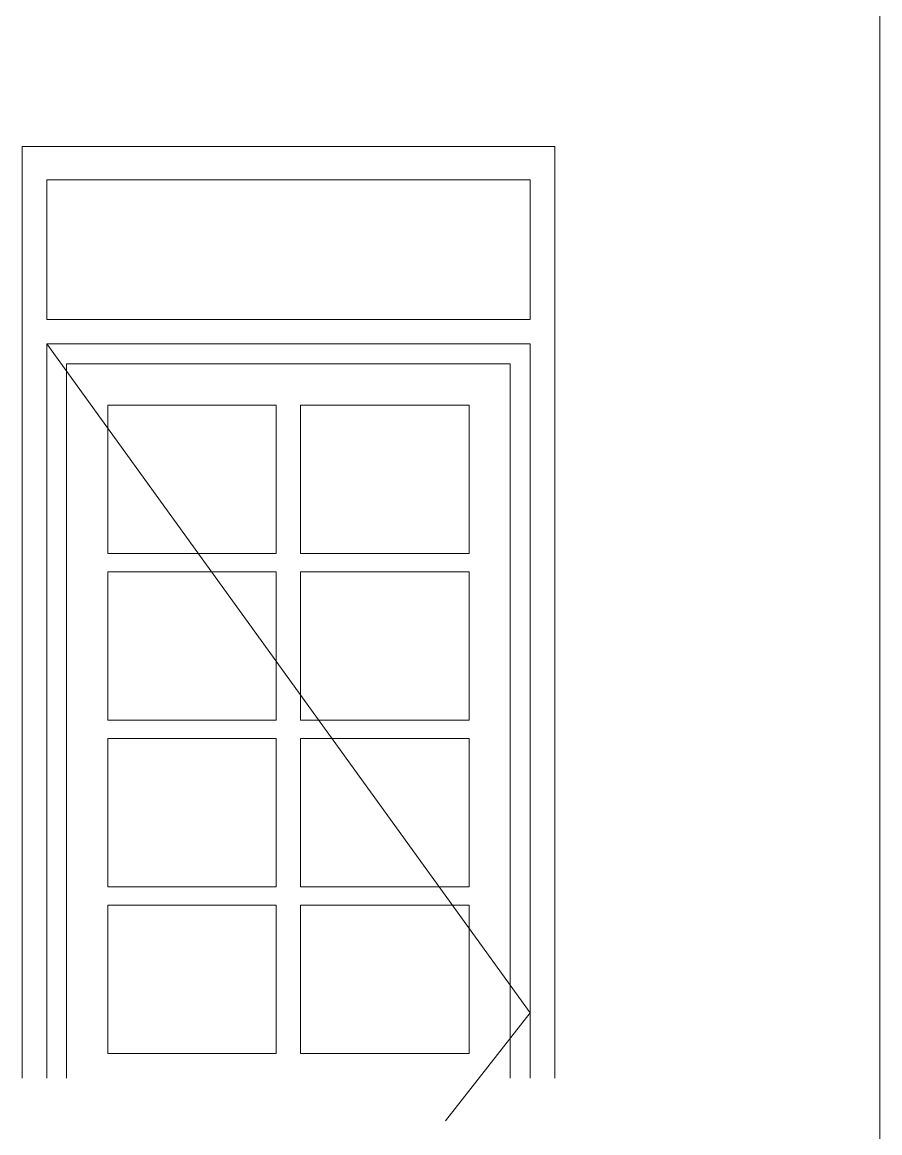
# Model space of a CAD drawing. Header units: inches. Extents: x -7543 to -822, y 102837 to 190349.
# Drawn here: x -823.99803 to -823.97226, y 102836.88025 to 102836.91362 of the extents above; entities that cross this region are included whole.
import ezdxf

# ---------------------------------------------------------------- set-up
doc = ezdxf.new("R2010")
doc.units = ezdxf.units.IN
doc.header["$MEASUREMENT"] = 0
doc.linetypes.add('ACAD_ISO07W100', pattern=[3, 0, -3])
doc.layers.add('KAPI', color=7, linetype='Continuous', lineweight=18, true_color=0xffb360)
doc.layers.add('PENCERE', color=7, linetype='Continuous', lineweight=18, true_color=0xffb360)

msp = doc.modelspace()

# ---------------------------------------------------------------- linework, layer by layer
at = {"layer": 'KAPI'}
for p, q in [((-823.99803, 102836.909887, -0.002), (-823.99803, 102836.881887, -0.002)), ((-823.98203, 102836.909887, -0.002), (-823.99803, 102836.909887, -0.002)), ((-823.99803, 102836.909887, -0.002), (-823.99803, 102836.881887, -0.002)), ((-823.98203, 102836.909887, -0.002), (-823.99803, 102836.909887, -0.002)), ((-823.98203, 102836.909887, -0.002), (-823.98203, 102836.881887, -0.002)), ((-823.98203, 102836.909887, -0.002), (-823.98203, 102836.881887, -0.002)), ((-823.982765, 102836.908887, -0.002), (-823.997295, 102836.908887, -0.002)), ((-823.997295, 102836.904687, -0.002), (-823.997295, 102836.908887, -0.002)), ((-823.982765, 102836.908887, -0.002), (-823.997295, 102836.908887, -0.002)), ((-823.997295, 102836.904687, -0.002), (-823.997295, 102836.908887, -0.002)), ((-823.982765, 102836.904687, -0.002), (-823.982765, 102836.908887, -0.002)), ((-823.982765, 102836.904687, -0.002), (-823.982765, 102836.908887, -0.002)), ((-823.982765, 102836.904687, -0.002), (-823.997295, 102836.904687, -0.002)), ((-823.982765, 102836.904687, -0.002), (-823.997295, 102836.904687, -0.002)), ((-823.997295, 102836.881887, -0.002), (-823.997295, 102836.903952, -0.002)), ((-823.997295, 102836.903952, -0.002), (-823.982765, 102836.903952, -0.002)), ((-823.997295, 102836.881887, -0.002), (-823.997295, 102836.903952, -0.002)), ((-823.997295, 102836.903952, -0.002), (-823.982765, 102836.903952, -0.002)), ((-823.982765, 102836.881887, -0.002), (-823.982765, 102836.903952, -0.002)), ((-823.982765, 102836.881887, -0.002), (-823.982765, 102836.903952, -0.002)), ((-823.995459, 102836.897658, -0.002), (-823.995459, 102836.902115, -0.002)), ((-823.995459, 102836.902115, -0.002), (-823.990398, 102836.902115, -0.002)), ((-823.995459, 102836.897658, -0.002), (-823.995459, 102836.902115, -0.002)), ((-823.995459, 102836.902115, -0.002), (-823.990398, 102836.902115, -0.002)), ((-823.990398, 102836.902115, -0.002), (-823.990398, 102836.897658, -0.002)), ((-823.990398, 102836.902115, -0.002), (-823.990398, 102836.897658, -0.002)), ((-823.989663, 102836.902115, -0.002), (-823.989663, 102836.897658, -0.002)), ((-823.989663, 102836.902115, -0.002), (-823.984602, 102836.902115, -0.002)), ((-823.989663, 102836.902115, -0.002), (-823.989663, 102836.897658, -0.002)), ((-823.989663, 102836.902115, -0.002), (-823.984602, 102836.902115, -0.002)), ((-823.984602, 102836.902115, -0.002), (-823.984602, 102836.897658, -0.002)), ((-823.984602, 102836.902115, -0.002), (-823.984602, 102836.897658, -0.002)), ((-823.990398, 102836.897658, -0.002), (-823.995459, 102836.897658, -0.002)), ((-823.990398, 102836.897658, -0.002), (-823.995459, 102836.897658, -0.002)), ((-823.984602, 102836.897658, -0.002), (-823.989663, 102836.897658, -0.002)), ((-823.984602, 102836.897658, -0.002), (-823.989663, 102836.897658, -0.002)), ((-823.995459, 102836.89265, -0.002), (-823.995459, 102836.897107, -0.002)), ((-823.990398, 102836.897107, -0.002), (-823.995459, 102836.897107, -0.002)), ((-823.995459, 102836.89265, -0.002), (-823.995459, 102836.897107, -0.002)), ((-823.990398, 102836.897107, -0.002), (-823.995459, 102836.897107, -0.002)), ((-823.990398, 102836.897107, -0.002), (-823.990398, 102836.89265, -0.002)), ((-823.990398, 102836.897107, -0.002), (-823.990398, 102836.89265, -0.002)), ((-823.989663, 102836.897107, -0.002), (-823.989663, 102836.89265, -0.002)), ((-823.984602, 102836.897107, -0.002), (-823.989663, 102836.897107, -0.002)), ((-823.989663, 102836.897107, -0.002), (-823.989663, 102836.89265, -0.002)), ((-823.984602, 102836.897107, -0.002), (-823.989663, 102836.897107, -0.002)), ((-823.984602, 102836.897107, -0.002), (-823.984602, 102836.89265, -0.002)), ((-823.984602, 102836.897107, -0.002), (-823.984602, 102836.89265, -0.002)), ((-823.990398, 102836.89265, -0.002), (-823.995459, 102836.89265, -0.002)), ((-823.990398, 102836.89265, -0.002), (-823.995459, 102836.89265, -0.002)), ((-823.984602, 102836.89265, -0.002), (-823.989663, 102836.89265, -0.002)), ((-823.984602, 102836.89265, -0.002), (-823.989663, 102836.89265, -0.002)), ((-823.990398, 102836.892099, -0.002), (-823.995459, 102836.892099, -0.002)), ((-823.995459, 102836.887642, -0.002), (-823.995459, 102836.892099, -0.002)), ((-823.990398, 102836.892099, -0.002), (-823.995459, 102836.892099, -0.002)), ((-823.995459, 102836.887642, -0.002), (-823.995459, 102836.892099, -0.002)), ((-823.990398, 102836.892099, -0.002), (-823.990398, 102836.887642, -0.002)), ((-823.990398, 102836.892099, -0.002), (-823.990398, 102836.887642, -0.002)), ((-823.989663, 102836.892099, -0.002), (-823.989663, 102836.887642, -0.002)), ((-823.984602, 102836.892099, -0.002), (-823.989663, 102836.892099, -0.002)), ((-823.989663, 102836.892099, -0.002), (-823.989663, 102836.887642, -0.002)), ((-823.984602, 102836.892099, -0.002), (-823.989663, 102836.892099, -0.002)), ((-823.984602, 102836.892099, -0.002), (-823.984602, 102836.887642, -0.002)), ((-823.984602, 102836.892099, -0.002), (-823.984602, 102836.887642, -0.002)), ((-823.990398, 102836.887642, -0.002), (-823.995459, 102836.887642, -0.002)), ((-823.990398, 102836.887642, -0.002), (-823.995459, 102836.887642, -0.002)), ((-823.984602, 102836.887642, -0.002), (-823.989663, 102836.887642, -0.002)), ((-823.984602, 102836.887642, -0.002), (-823.989663, 102836.887642, -0.002)), ((-823.995459, 102836.882634, -0.002), (-823.995459, 102836.887091, -0.002)), ((-823.990398, 102836.887091, -0.002), (-823.995459, 102836.887091, -0.002)), ((-823.995459, 102836.882634, -0.002), (-823.995459, 102836.887091, -0.002)), ((-823.990398, 102836.887091, -0.002), (-823.995459, 102836.887091, -0.002)), ((-823.990398, 102836.887091, -0.002), (-823.990398, 102836.882634, -0.002)), ((-823.990398, 102836.887091, -0.002), (-823.990398, 102836.882634, -0.002)), ((-823.989663, 102836.887091, -0.002), (-823.989663, 102836.882634, -0.002)), ((-823.984602, 102836.887091, -0.002), (-823.989663, 102836.887091, -0.002)), ((-823.989663, 102836.887091, -0.002), (-823.989663, 102836.882634, -0.002)), ((-823.984602, 102836.887091, -0.002), (-823.989663, 102836.887091, -0.002)), ((-823.984602, 102836.887091, -0.002), (-823.984602, 102836.882634, -0.002)), ((-823.984602, 102836.887091, -0.002), (-823.984602, 102836.882634, -0.002)), ((-823.995459, 102836.882634, -0.002), (-823.990398, 102836.882634, -0.002)), ((-823.995459, 102836.882634, -0.002), (-823.990398, 102836.882634, -0.002)), ((-823.989663, 102836.882634, -0.002), (-823.984602, 102836.882634, -0.002)), ((-823.989663, 102836.882634, -0.002), (-823.984602, 102836.882634, -0.002))]:
    msp.add_line(p, q, dxfattribs=at)
at = {"layer": 'KAPI', "color": 2, "linetype": 'ACAD_ISO07W100'}
for p, q in [((-823.997295, 102836.903952, -0.002), (-823.982765, 102836.883852, -0.002)), ((-823.997295, 102836.903952, -0.002), (-823.982765, 102836.883852, -0.002)), ((-823.982765, 102836.883852, -0.002), (-823.985313, 102836.88061, -0.002)), ((-823.982765, 102836.883852, -0.002), (-823.985313, 102836.88061, -0.002))]:
    msp.add_line(p, q, dxfattribs=at)
at = {"layer": 'KAPI', "color": 2}
for p, q in [((-823.996695, 102836.881887, -0.002), (-823.996695, 102836.903352, -0.002)), ((-823.996695, 102836.903352, -0.002), (-823.983365, 102836.903352, -0.002)), ((-823.996695, 102836.881887, -0.002), (-823.996695, 102836.903352, -0.002)), ((-823.996695, 102836.903352, -0.002), (-823.983365, 102836.903352, -0.002)), ((-823.983365, 102836.881887, -0.002), (-823.983365, 102836.903352, -0.002)), ((-823.983365, 102836.881887, -0.002), (-823.983365, 102836.903352, -0.002))]:
    msp.add_line(p, q, dxfattribs=at)
at = {"layer": 'PENCERE'}
msp.add_line((-823.97226, 102836.879887, -0.002), (-823.97226, 102836.913887, -0.002), dxfattribs=at)

doc.saveas('drawing.dxf')
